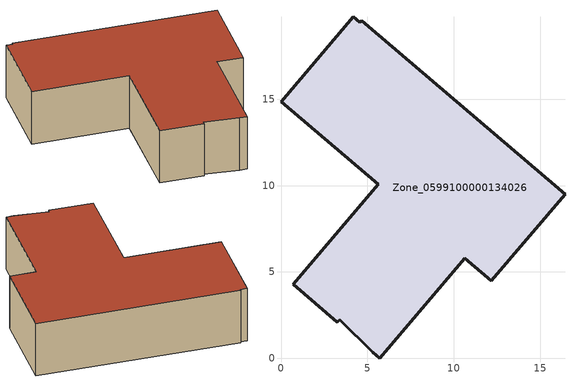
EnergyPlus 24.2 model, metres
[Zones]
Zone_0599100000134026
 floor ground (C_G): 4.67,19.55 16.44,9.51 12.16,4.49 10.65,5.79 5.72,0 5.31,0.35 3.39,2.25 3.26,2.1 0.71,4.29 5.63,10.07 0,14.86 4.2,19.78 4.57,19.46 z6.86
 wall outside (C_F): 5.63,10.07 0.71,4.29 3.26,2.1 3.39,2.25 5.31,0.35 5.72,0 10.65,5.79 12.16,4.49 16.44,9.51 4.67,19.55 4.57,19.46 4.2,19.78 0,14.86 5.63,10.07 z6.86:11.37
 roof outside (C_R): 5.31,0.35 5.72,0 10.65,5.79 12.16,4.49 16.44,9.51 4.67,19.55 4.57,19.46 4.2,19.78 0,14.86 5.63,10.07 0.71,4.29 3.26,2.1 3.39,2.25 z11.37
[BUILDING]
Pand.0599100000134026: North Axis=0; Terrain=City; Loads Convergence Tolerance Value=0.04; Temperature Convergence Tolerance Value=0.4; Solar Distribution=FullExterior; Maximum Number of Warmup Days=25; Minimum Number of Warmup Days=1
[Site:Location]
Rotterdam.The.Hague.AP_ZH_NLD Design_Conditions: Latitude=51.96; Longitude=4.45; Time Zone=1; Elevation=-4.5
[SITE:GROUNDTEMPERATURE:BUILDINGSURFACE]
18, 18, 18, 18, 18, 18, 18, 18, 18, 18, 18, 18
[MATERIAL] Thermal Absorptance=0.9; Solar Absorptance=0.7; Visible Absorptance=0.7
Name | Roughness | Thickness | Conductivity | Density | Specific Heat
G.D.1975-1991 | MediumSmooth | 0.15 | 0.288461 | 540 | 1210
F.D.1975-1991 | Rough | 0.3 | 0.230769 | 1920 | 840
R.D.1975-1991 | MediumRough | 0.2 | 0.153846 | 1500 | 1000
[CONSTRUCTION]
C_G: G.D.1975-1991
C_F: F.D.1975-1991
C_R: R.D.1975-1991
[ZONE]
Zone_0599100000134026: Type=1; Multiplier=1; Ceiling Height=Autocalculate; Volume=Autocalculate; Floor Area=autocalculate; Part of Total Floor Area=Yes
[ZONEINFILTRATION:DESIGNFLOWRATE]
Infil_Zone_0599100000134026: Zone or ZoneList or Space or SpaceList=Zone_0599100000134026; Schedule=AlwaysOn; Design Flow Rate Calculation Method=Flow/Area; Flow Rate per Floor Area=0.0042; Constant Term Coefficient=1; Temperature Term Coefficient=0; Velocity Term Coefficient=0; Velocity Squared Term Coefficient=0
[HVACTEMPLATE:ZONE:IDEALLOADSAIRSYSTEM]
Zone_0599100000134026: Maximum Heating Supply Air Temperature=50; Minimum Cooling Supply Air Temperature=13; Maximum Heating Supply Air Humidity Ratio=0.0156; Minimum Cooling Supply Air Humidity Ratio=0.0077; Heating Limit=NoLimit; Cooling Limit=NoLimit; Dehumidification Control Type=ConstantSensibleHeatRatio; Cooling Sensible Heat Ratio=0.7; Dehumidification Setpoint=60; Humidification Control Type=None; Humidification Setpoint=30; Outdoor Air Method=None; Outdoor Air Flow Rate per Person=0.00944; Outdoor Air Flow Rate per Zone Floor Area=0; Outdoor Air Flow Rate per Zone=0; Demand Controlled Ventilation Type=None; Outdoor Air Economizer Type=NoEconomizer; Heat Recovery Type=None; Sensible Heat Recovery Effectiveness=0.7; Latent Heat Recovery Effectiveness=0.65
[ZONECONTROL:THERMOSTAT]
ThermostatControl_Zone_0599100000134026: Zone or ZoneList=Zone_0599100000134026; Control Type Schedule=DualSetpointControlType; Control 1=Thermostat_Zone_0599100000134026; Temperature Difference Between Cutout And Setpoint=0
[THERMOSTATSETPOINT:DUALSETPOINT]
Thermostat_Zone_0599100000134026: Heating Setpoint Temperature Schedule=HeatingSetpoint_Zone_0599100000134026; Cooling Setpoint Temperature Schedule=CoolingSetpoint_Zone_0599100000134026
[SCHEDULE:COMPACT]
HeatingSetpoint_Zone_0599100000134026: Through: 12/31, For: AllDays, Until: 24:00, 21
CoolingSetpoint_Zone_0599100000134026: Through: 12/31, For: AllDays, Until: 24:00, 24
DualSetpointControlType: Through: 12/31, For: AllDays, Until: 24:00, 4
AlwaysOn: Through: 12/31, For: AllDays, Until: 24:00, 1
